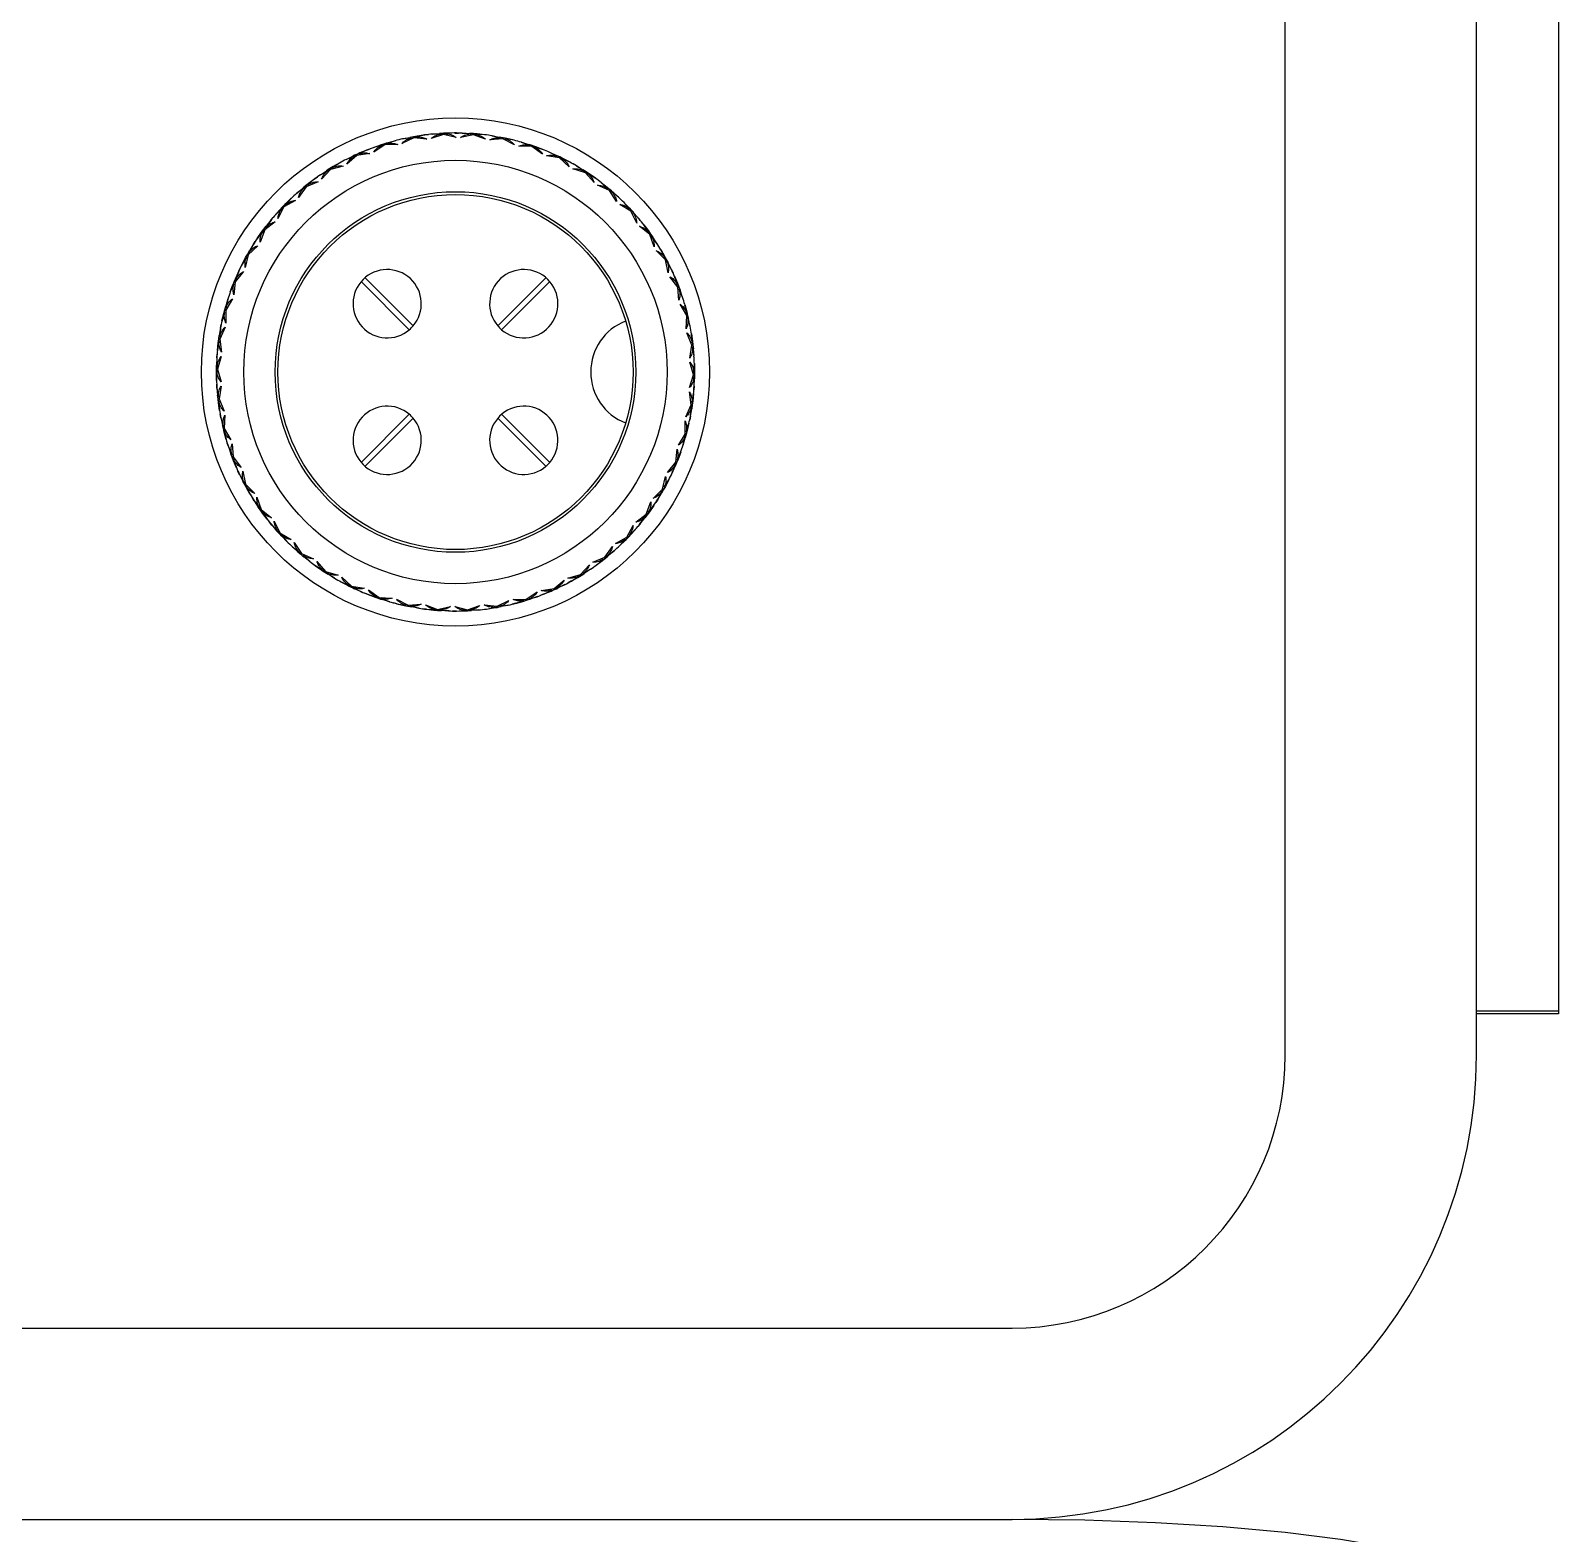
# Model space of a CAD drawing. Header units: millimetres. Extents: x -172 to 278, y -210 to 212.
# Drawn here: x 215.6 to 271.5, y -104.8 to -49.8 of the extents above; entities that cross this region are included whole.
import ezdxf

# ---------------------------------------------------------------- set-up
doc = ezdxf.new("R2010")
doc.units = ezdxf.units.MM

msp = doc.modelspace()

# ---------------------------------------------------------------- linework, layer by layer
at = {"color": 7, "linetype": 'Continuous', "lineweight": 25}
for p, q in [((261.54, -87.332), (261.54, 75.668)), ((268.54, -87.332), (268.54, 75.668)), ((271.54, 74.168), (271.54, -85.832)), ((230.037, -53.656), (229.753, -53.718)), ((230.046, -53.655), (229.772, -53.695)), ((230.046, -53.655), (230.178, -53.639)), ((230.728, -53.632), (230.274, -53.789)), ((230.311, -53.625), (230.586, -53.602)), ((230.61, -53.62), (230.32, -53.624)), ((230.586, -53.602), (230.726, -53.599)), ((230.647, -53.66), (230.61, -53.62)), ((230.726, -53.599), (230.866, -53.588)), ((230.726, -53.599), (230.728, -53.632)), ((231.196, -53.742), (230.728, -53.632)), ((230.811, -53.651), (230.844, -53.609)), ((231.134, -53.582), (230.844, -53.609)), ((231.142, -53.582), (230.866, -53.588)), ((231.142, -53.583), (231.275, -53.583)), ((231.822, -53.645), (231.352, -53.744)), ((231.409, -53.586), (231.685, -53.598)), ((231.707, -53.619), (231.418, -53.586)), ((231.685, -53.598), (231.824, -53.613)), ((231.738, -53.663), (231.707, -53.619)), ((231.824, -53.613), (231.822, -53.645)), ((232.272, -53.814), (231.822, -53.645)), ((231.824, -53.613), (231.964, -53.619)), ((231.902, -53.675), (231.94, -53.637)), ((232.231, -53.647), (231.94, -53.637)), ((232.239, -53.648), (231.964, -53.619)), ((232.503, -53.685), (232.776, -53.731)), ((232.795, -53.755), (232.512, -53.686)), ((227.915, -54.21), (227.655, -54.341)), ((227.923, -54.207), (227.668, -54.313)), ((227.923, -54.207), (228.047, -54.158)), ((228.172, -54.111), (228.433, -54.021)), ((228.578, -54.015), (228.177, -54.28)), ((228.461, -54.033), (228.181, -54.108)), ((228.433, -54.021), (228.568, -53.983)), ((228.507, -54.062), (228.461, -54.033)), ((228.568, -53.983), (228.701, -53.938)), ((228.568, -53.983), (228.578, -54.015)), ((229.059, -54.006), (228.578, -54.015)), ((228.663, -54.013), (228.684, -53.963)), ((228.959, -53.866), (228.684, -53.963)), ((228.967, -53.864), (228.701, -53.938)), ((229.641, -53.756), (229.21, -53.969)), ((229.226, -53.801), (229.497, -53.744)), ((229.523, -53.759), (229.235, -53.799)), ((229.497, -53.744), (229.635, -53.723)), ((229.564, -53.794), (229.523, -53.759)), ((229.635, -53.723), (229.772, -53.695)), ((229.635, -53.723), (229.641, -53.756)), ((230.119, -53.807), (229.641, -53.756)), ((229.726, -53.765), (229.753, -53.718)), ((232.905, -53.796), (232.426, -53.835)), ((232.776, -53.731), (232.912, -53.764)), ((232.82, -53.803), (232.795, -53.755)), ((232.912, -53.764), (232.905, -53.796)), ((233.331, -54.019), (232.905, -53.796)), ((232.912, -53.764), (233.05, -53.787)), ((232.981, -53.835), (233.023, -53.802)), ((233.311, -53.849), (233.023, -53.802)), ((233.319, -53.851), (233.05, -53.787)), ((233.962, -54.081), (233.482, -54.06)), ((233.577, -53.92), (233.841, -54.001)), ((233.857, -54.027), (233.585, -53.923)), ((233.841, -54.001), (233.972, -54.05)), ((233.876, -54.077), (233.857, -54.027)), ((233.972, -54.05), (233.962, -54.081)), ((234.356, -54.356), (233.962, -54.081)), ((233.972, -54.05), (234.106, -54.09)), ((234.032, -54.13), (234.078, -54.102)), ((234.357, -54.184), (234.078, -54.102)), ((234.365, -54.187), (234.106, -54.09)), ((227.054, -54.792), (226.591, -54.92)), ((226.923, -54.681), (226.681, -54.844)), ((226.93, -54.677), (226.69, -54.815)), ((227.165, -54.552), (227.413, -54.429)), ((227.443, -54.438), (227.173, -54.548)), ((227.556, -54.405), (227.192, -54.718)), ((227.413, -54.429), (227.542, -54.375)), ((227.491, -54.461), (227.443, -54.438)), ((227.542, -54.375), (227.668, -54.313)), ((227.542, -54.375), (227.556, -54.405)), ((228.032, -54.336), (227.556, -54.405)), ((227.641, -54.393), (227.655, -54.341)), ((234.974, -54.496), (234.5, -54.415)), ((234.612, -54.288), (234.864, -54.401)), ((234.877, -54.429), (234.62, -54.292)), ((234.864, -54.401), (234.988, -54.466)), ((234.89, -54.481), (234.877, -54.429)), ((234.988, -54.466), (234.974, -54.496)), ((235.33, -54.818), (234.974, -54.496)), ((234.988, -54.466), (235.116, -54.524)), ((235.037, -54.553), (235.086, -54.531)), ((235.353, -54.648), (235.086, -54.531)), ((235.361, -54.652), (235.116, -54.524)), ((235.361, -54.653), (235.477, -54.717)), ((235.593, -54.784), (235.829, -54.927)), ((235.838, -54.956), (235.601, -54.788)), ((225.997, -55.274), (225.778, -55.466)), ((226.004, -55.269), (225.784, -55.436)), ((225.993, -55.277), (226.112, -55.191)), ((226.222, -55.115), (226.452, -54.962)), ((226.482, -54.967), (226.229, -55.11)), ((226.591, -54.92), (226.269, -55.277)), ((226.452, -54.962), (226.574, -54.892)), ((226.534, -54.984), (226.482, -54.967)), ((226.574, -54.892), (226.69, -54.815)), ((226.574, -54.892), (226.591, -54.92)), ((226.673, -54.897), (226.681, -54.844)), ((235.926, -55.035), (235.466, -54.895)), ((235.829, -54.927), (235.944, -55.007)), ((235.838, -54.956), (235.844, -55.01)), ((235.926, -55.035), (235.944, -55.007)), ((236.239, -55.399), (235.926, -55.035)), ((235.944, -55.007), (236.064, -55.08)), ((236.033, -55.084), (235.982, -55.099)), ((236.283, -55.233), (236.033, -55.084)), ((236.29, -55.238), (236.064, -55.08)), ((225.356, -55.792), (225.566, -55.611)), ((225.596, -55.612), (225.363, -55.786)), ((225.698, -55.552), (225.423, -55.947)), ((225.566, -55.611), (225.677, -55.527)), ((225.649, -55.623), (225.596, -55.612)), ((225.677, -55.527), (225.784, -55.436)), ((225.677, -55.527), (225.698, -55.552)), ((226.141, -55.367), (225.698, -55.552)), ((225.777, -55.519), (225.778, -55.466)), ((236.803, -55.688), (236.364, -55.492)), ((236.504, -55.398), (236.721, -55.57)), ((236.725, -55.6), (236.511, -55.403)), ((236.721, -55.57), (236.824, -55.664)), ((236.725, -55.6), (236.725, -55.654)), ((236.803, -55.688), (236.824, -55.664)), ((237.068, -56.089), (236.803, -55.688)), ((236.824, -55.664), (236.934, -55.751)), ((236.903, -55.751), (236.85, -55.76)), ((237.133, -55.93), (236.903, -55.751)), ((237.139, -55.936), (236.934, -55.751)), ((224.582, -56.572), (224.767, -56.367)), ((224.798, -56.364), (224.588, -56.565)), ((224.891, -56.291), (224.668, -56.717)), ((224.767, -56.367), (224.868, -56.269)), ((224.852, -56.367), (224.798, -56.364)), ((224.868, -56.269), (224.962, -56.165)), ((224.868, -56.269), (224.891, -56.291)), ((225.308, -56.052), (224.891, -56.291)), ((225.153, -55.978), (224.96, -56.195)), ((224.965, -56.249), (224.96, -56.195)), ((225.159, -55.972), (224.962, -56.165)), ((237.139, -55.937), (237.236, -56.028)), ((237.592, -56.447), (237.181, -56.197)), ((237.331, -56.121), (237.524, -56.319)), ((237.525, -56.349), (237.338, -56.127)), ((237.525, -56.349), (237.518, -56.403)), ((237.524, -56.319), (237.616, -56.425)), ((237.592, -56.447), (237.616, -56.425)), ((237.804, -56.878), (237.592, -56.447)), ((237.616, -56.425), (237.713, -56.525)), ((224.157, -57.106), (224.238, -56.991)), ((224.567, -56.836), (224.184, -57.126)), ((224.41, -56.775), (224.238, -56.991)), ((224.404, -56.782), (224.239, -57.022)), ((224.252, -57.074), (224.239, -57.022)), ((224.41, -56.775), (224.495, -56.673)), ((237.683, -56.521), (237.629, -56.524)), ((237.888, -56.728), (237.683, -56.521)), ((237.894, -56.735), (237.713, -56.525)), ((237.885, -56.725), (237.978, -56.838)), ((238.278, -57.299), (237.902, -56.999)), ((238.061, -56.942), (238.228, -57.163)), ((238.225, -57.193), (238.067, -56.95)), ((223.76, -57.678), (223.838, -57.554)), ((223.912, -57.442), (224.07, -57.216)), ((224.1, -57.209), (223.917, -57.435)), ((224.184, -57.126), (224.015, -57.576)), ((224.07, -57.216), (224.157, -57.106)), ((224.154, -57.206), (224.1, -57.209)), ((224.157, -57.106), (224.184, -57.126)), ((238.225, -57.193), (238.212, -57.245)), ((238.228, -57.163), (238.305, -57.28)), ((238.278, -57.299), (238.305, -57.28)), ((238.436, -57.753), (238.278, -57.299)), ((238.305, -57.28), (238.39, -57.391)), ((238.36, -57.384), (238.306, -57.379)), ((238.538, -57.615), (238.36, -57.384)), ((238.542, -57.622), (238.39, -57.391)), ((223.357, -58.391), (223.485, -58.146)), ((223.514, -58.135), (223.361, -58.382)), ((223.586, -58.042), (223.476, -58.51)), ((223.485, -58.146), (223.558, -58.026)), ((223.567, -58.125), (223.514, -58.135)), ((223.558, -58.026), (223.623, -57.902)), ((223.558, -58.026), (223.586, -58.042)), ((223.93, -57.707), (223.586, -58.042)), ((223.766, -57.666), (223.623, -57.902)), ((223.762, -57.673), (223.629, -57.932)), ((223.647, -57.983), (223.629, -57.932)), ((238.853, -58.229), (238.518, -57.885)), ((238.682, -57.849), (238.82, -58.088)), ((238.814, -58.118), (238.687, -57.857)), ((238.814, -58.118), (238.794, -58.168)), ((238.82, -58.088), (238.882, -58.214)), ((223.408, -58.65), (223.108, -59.026)), ((223.24, -58.631), (223.127, -58.883)), ((223.236, -58.638), (223.136, -58.912)), ((223.24, -58.631), (223.297, -58.51)), ((238.853, -58.229), (238.882, -58.214)), ((238.952, -58.7), (238.853, -58.229)), ((238.924, -58.324), (238.871, -58.313)), ((238.882, -58.214), (238.952, -58.335)), ((239.071, -58.575), (238.924, -58.324)), ((239.074, -58.583), (238.952, -58.335)), ((239.068, -58.571), (239.131, -58.704)), ((222.924, -59.401), (223.021, -59.142)), ((223.048, -59.128), (222.927, -59.392)), ((223.021, -59.142), (223.078, -59.014)), ((223.048, -59.128), (223.099, -59.111)), ((223.108, -59.026), (223.057, -59.504)), ((223.078, -59.014), (223.127, -58.883)), ((223.108, -59.026), (223.078, -59.014)), ((223.136, -58.912), (223.162, -58.959)), ((227.717, -59.022), (229.479, -60.784)), ((229.62, -60.643), (227.858, -58.881)), ((234.479, -58.881), (232.717, -60.643)), ((232.858, -60.784), (234.62, -59.022)), ((239.307, -59.225), (239.017, -58.842)), ((239.185, -58.826), (239.292, -59.081)), ((239.282, -59.11), (239.189, -58.834)), ((239.282, -59.11), (239.255, -59.157)), ((239.292, -59.081), (239.338, -59.213)), ((239.307, -59.225), (239.338, -59.213)), ((239.346, -59.704), (239.307, -59.225)), ((239.338, -59.213), (239.392, -59.342)), ((223.007, -59.652), (222.757, -60.063)), ((222.839, -59.653), (222.758, -59.918)), ((222.836, -59.662), (222.771, -59.945)), ((239.365, -59.328), (239.314, -59.31)), ((239.479, -59.596), (239.365, -59.328)), ((239.482, -59.604), (239.392, -59.342)), ((222.622, -60.457), (222.685, -60.188)), ((222.71, -60.171), (222.624, -60.448)), ((222.685, -60.188), (222.726, -60.054)), ((222.71, -60.171), (222.759, -60.148)), ((222.726, -60.054), (222.758, -59.918)), ((222.757, -60.063), (222.726, -60.054)), ((222.757, -60.063), (222.767, -60.543)), ((222.771, -59.945), (222.802, -59.99)), ((239.632, -60.269), (239.393, -59.853)), ((239.561, -59.858), (239.635, -60.125)), ((239.622, -60.152), (239.564, -59.867)), ((239.622, -60.152), (239.59, -60.195)), ((239.611, -60.75), (239.632, -60.269)), ((239.677, -60.379), (239.629, -60.355)), ((239.632, -60.269), (239.664, -60.262)), ((239.635, -60.125), (239.664, -60.262)), ((239.664, -60.262), (239.702, -60.397)), ((239.757, -60.659), (239.677, -60.379)), ((239.758, -60.667), (239.702, -60.397)), ((222.568, -60.719), (222.522, -60.991)), ((222.567, -60.727), (222.538, -61.017)), ((222.736, -60.696), (222.539, -61.135)), ((222.566, -60.732), (222.594, -60.588)), ((239.824, -61.347), (239.639, -60.903)), ((239.805, -60.93), (239.845, -61.203)), ((239.828, -61.229), (239.807, -60.939)), ((222.454, -61.543), (222.483, -61.268)), ((222.506, -61.248), (222.455, -61.534)), ((222.483, -61.268), (222.507, -61.13)), ((222.506, -61.248), (222.552, -61.219)), ((222.507, -61.13), (222.522, -60.991)), ((222.539, -61.135), (222.507, -61.13)), ((222.538, -61.017), (222.574, -61.057)), ((222.539, -61.135), (222.609, -61.61)), ((239.743, -61.82), (239.824, -61.347)), ((239.828, -61.229), (239.791, -61.268)), ((239.855, -61.461), (239.81, -61.431)), ((239.824, -61.347), (239.857, -61.343)), ((239.845, -61.203), (239.857, -61.343)), ((239.899, -61.748), (239.855, -61.461)), ((239.857, -61.343), (239.877, -61.481)), ((239.899, -61.757), (239.877, -61.481)), ((222.434, -61.809), (222.422, -62.085)), ((222.433, -61.818), (222.441, -62.109)), ((222.434, -61.809), (222.443, -61.676)), ((222.597, -61.766), (222.457, -62.226)), ((239.879, -62.439), (239.751, -61.976)), ((239.898, -62.323), (239.913, -62.032)), ((239.913, -62.023), (239.918, -62.3)), ((222.418, -62.365), (222.425, -62.225)), ((222.424, -62.642), (222.418, -62.365)), ((222.425, -62.225), (222.422, -62.085)), ((222.438, -62.342), (222.423, -62.632)), ((222.457, -62.226), (222.425, -62.225)), ((222.438, -62.342), (222.48, -62.308)), ((222.441, -62.109), (222.482, -62.144)), ((222.457, -62.226), (222.586, -62.689)), ((239.74, -62.899), (239.879, -62.439)), ((239.895, -62.556), (239.855, -62.521)), ((239.898, -62.323), (239.857, -62.357)), ((239.879, -62.439), (239.912, -62.44)), ((239.903, -62.847), (239.895, -62.556)), ((239.903, -62.856), (239.915, -62.58)), ((239.918, -62.3), (239.912, -62.44)), ((239.912, -62.44), (239.915, -62.58)), ((222.438, -62.921), (222.43, -62.775)), ((222.437, -62.908), (222.46, -63.183)), ((222.438, -62.916), (222.482, -63.204)), ((222.48, -63.322), (222.46, -63.183)), ((222.594, -62.845), (222.513, -63.318)), ((239.797, -63.53), (239.728, -63.054)), ((239.831, -63.417), (239.882, -63.131)), ((239.883, -63.122), (239.853, -63.397)), ((239.902, -62.856), (239.894, -62.989)), ((222.513, -63.318), (222.48, -63.322)), ((222.492, -63.462), (222.48, -63.322)), ((222.482, -63.204), (222.527, -63.234)), ((222.531, -63.735), (222.492, -63.462)), ((222.509, -63.436), (222.546, -63.397)), ((222.509, -63.436), (222.53, -63.726)), ((222.513, -63.318), (222.698, -63.762)), ((239.601, -63.969), (239.797, -63.53)), ((239.799, -63.648), (239.762, -63.608)), ((239.768, -63.946), (239.815, -63.674)), ((239.77, -63.938), (239.799, -63.648)), ((239.831, -63.417), (239.785, -63.445)), ((239.797, -63.53), (239.83, -63.535)), ((239.83, -63.535), (239.815, -63.674)), ((239.853, -63.397), (239.83, -63.535)), ((222.581, -64.011), (222.554, -63.867)), ((222.578, -63.998), (222.635, -64.268)), ((222.58, -64.006), (222.66, -64.286)), ((222.673, -64.403), (222.635, -64.268)), ((222.66, -64.286), (222.708, -64.31)), ((222.725, -63.915), (222.704, -64.395)), ((229.479, -63.881), (227.717, -65.643)), ((227.858, -65.784), (229.62, -64.022)), ((232.717, -64.022), (234.479, -65.784)), ((234.62, -65.643), (232.858, -63.881)), ((239.579, -64.602), (239.57, -64.122)), ((239.626, -64.494), (239.713, -64.217)), ((239.715, -64.208), (239.652, -64.477)), ((239.768, -63.946), (239.743, -64.077)), ((222.704, -64.395), (222.673, -64.403)), ((222.701, -64.54), (222.673, -64.403)), ((222.775, -64.806), (222.701, -64.54)), ((222.704, -64.395), (222.944, -64.812)), ((222.715, -64.513), (222.747, -64.47)), ((222.715, -64.513), (222.773, -64.798)), ((239.329, -65.013), (239.579, -64.602)), ((239.498, -65.011), (239.579, -64.747)), ((239.501, -65.003), (239.566, -64.719)), ((239.566, -64.719), (239.535, -64.675)), ((239.626, -64.494), (239.578, -64.517)), ((239.579, -64.602), (239.611, -64.611)), ((239.611, -64.611), (239.579, -64.747)), ((239.652, -64.477), (239.611, -64.611)), ((222.855, -65.061), (222.814, -64.934)), ((222.855, -65.061), (222.945, -65.322)), ((222.857, -65.069), (222.972, -65.337)), ((222.999, -65.452), (222.945, -65.322)), ((222.972, -65.337), (223.023, -65.355)), ((222.99, -64.961), (223.03, -65.44)), ((239.228, -65.638), (239.279, -65.16)), ((239.289, -65.537), (239.41, -65.273)), ((239.413, -65.264), (239.316, -65.523)), ((223.03, -65.44), (222.999, -65.452)), ((223.045, -65.584), (222.999, -65.452)), ((223.03, -65.44), (223.32, -65.823)), ((223.152, -65.839), (223.045, -65.584)), ((223.055, -65.555), (223.081, -65.508)), ((223.055, -65.555), (223.148, -65.831)), ((223.268, -66.094), (223.206, -65.961)), ((223.384, -65.965), (223.483, -66.435)), ((238.929, -66.015), (239.228, -65.638)), ((239.097, -66.034), (239.21, -65.782)), ((239.1, -66.027), (239.2, -65.753)), ((239.2, -65.753), (239.175, -65.705)), ((239.259, -65.651), (239.21, -65.782)), ((239.228, -65.638), (239.259, -65.651)), ((239.289, -65.537), (239.237, -65.553)), ((239.316, -65.523), (239.259, -65.651)), ((223.262, -66.082), (223.385, -66.329)), ((223.266, -66.089), (223.413, -66.341)), ((223.455, -66.451), (223.385, -66.329)), ((223.413, -66.341), (223.466, -66.352)), ((223.483, -66.435), (223.455, -66.451)), ((223.516, -66.576), (223.455, -66.451)), ((223.483, -66.435), (223.819, -66.779)), ((223.523, -66.547), (223.543, -66.497)), ((223.523, -66.547), (223.65, -66.808)), ((238.75, -66.623), (238.861, -66.155)), ((238.823, -66.529), (238.77, -66.539)), ((238.852, -66.519), (238.779, -66.639)), ((238.823, -66.529), (238.976, -66.282)), ((238.98, -66.274), (238.852, -66.519)), ((223.654, -66.816), (223.516, -66.576)), ((223.802, -67.054), (223.724, -66.93)), ((223.795, -67.043), (223.947, -67.274)), ((223.799, -67.05), (223.977, -67.281)), ((223.901, -66.912), (224.058, -67.366)), ((238.153, -67.539), (238.321, -67.089)), ((238.406, -66.958), (238.75, -66.623)), ((238.57, -66.999), (238.498, -67.111)), ((238.57, -66.999), (238.714, -66.763)), ((238.575, -66.992), (238.708, -66.733)), ((238.708, -66.733), (238.689, -66.682)), ((238.779, -66.639), (238.714, -66.763)), ((238.75, -66.623), (238.779, -66.639)), ((224.032, -67.385), (223.947, -67.274)), ((223.977, -67.281), (224.03, -67.285)), ((224.058, -67.366), (224.032, -67.385)), ((224.109, -67.502), (224.032, -67.385)), ((224.058, -67.366), (224.434, -67.665)), ((224.276, -67.722), (224.109, -67.502)), ((224.111, -67.472), (224.125, -67.42)), ((224.111, -67.472), (224.27, -67.715)), ((237.77, -67.829), (238.153, -67.539)), ((237.932, -67.883), (238.097, -67.643)), ((238.097, -67.643), (238.085, -67.591)), ((238.179, -67.559), (238.099, -67.673)), ((238.153, -67.539), (238.179, -67.559)), ((238.266, -67.449), (238.179, -67.559)), ((238.237, -67.456), (238.183, -67.459)), ((238.237, -67.456), (238.419, -67.23)), ((238.425, -67.222), (238.266, -67.449)), ((224.452, -67.94), (224.359, -67.827)), ((224.443, -67.93), (224.623, -68.14)), ((224.449, -67.937), (224.654, -68.143)), ((224.532, -67.787), (224.745, -68.218)), ((224.721, -68.24), (224.623, -68.14)), ((224.654, -68.143), (224.707, -68.141)), ((224.745, -68.218), (224.721, -68.24)), ((224.745, -68.218), (225.156, -68.467)), ((237.445, -68.373), (237.669, -67.948)), ((237.539, -68.301), (237.748, -68.1)), ((237.754, -68.093), (237.569, -68.298)), ((237.927, -67.89), (237.842, -67.992)), ((237.927, -67.89), (238.099, -67.673)), ((224.812, -68.346), (224.721, -68.24)), ((224.811, -68.316), (224.818, -68.262)), ((224.811, -68.316), (224.999, -68.537)), ((225.005, -68.544), (224.812, -68.346)), ((225.198, -68.728), (225.101, -68.637)), ((225.198, -68.729), (225.403, -68.914)), ((225.204, -68.735), (225.433, -68.914)), ((225.268, -68.576), (225.533, -68.976)), ((236.639, -69.112), (236.914, -68.718)), ((237.029, -68.613), (237.445, -68.373)), ((237.177, -68.693), (237.375, -68.5)), ((237.183, -68.687), (237.377, -68.469)), ((237.377, -68.469), (237.371, -68.416)), ((237.469, -68.396), (237.375, -68.5)), ((237.445, -68.373), (237.469, -68.396)), ((237.569, -68.298), (237.469, -68.396)), ((237.539, -68.301), (237.485, -68.298)), ((225.512, -69.001), (225.403, -68.914)), ((225.433, -68.914), (225.486, -68.905)), ((225.533, -68.976), (225.512, -69.001)), ((225.616, -69.095), (225.512, -69.001)), ((225.533, -68.976), (225.972, -69.173)), ((225.611, -69.065), (225.612, -69.011)), ((225.611, -69.065), (225.825, -69.262)), ((225.833, -69.267), (225.616, -69.095)), ((226.097, -69.266), (226.411, -69.63)), ((236.195, -69.298), (236.639, -69.112)), ((236.333, -69.396), (236.553, -69.229)), ((236.339, -69.391), (236.559, -69.199)), ((236.659, -69.138), (236.553, -69.229)), ((236.559, -69.199), (236.56, -69.145)), ((236.639, -69.112), (236.659, -69.138)), ((236.771, -69.053), (236.659, -69.138)), ((236.74, -69.053), (236.688, -69.042)), ((236.74, -69.053), (236.974, -68.879)), ((236.98, -68.873), (236.771, -69.053)), ((226.058, -69.434), (225.939, -69.348)), ((226.046, -69.427), (226.273, -69.585)), ((226.053, -69.432), (226.303, -69.581)), ((226.393, -69.658), (226.273, -69.585)), ((226.303, -69.581), (226.355, -69.565)), ((226.411, -69.63), (226.393, -69.658)), ((226.508, -69.738), (226.393, -69.658)), ((226.411, -69.63), (226.87, -69.77)), ((226.499, -69.709), (226.492, -69.655)), ((226.499, -69.709), (226.736, -69.877)), ((226.744, -69.881), (226.508, -69.738)), ((227.006, -69.847), (227.363, -70.169)), ((235.283, -69.873), (235.746, -69.745)), ((235.407, -69.987), (235.646, -69.85)), ((235.414, -69.983), (235.656, -69.821)), ((235.763, -69.772), (235.646, -69.85)), ((235.656, -69.821), (235.663, -69.767)), ((235.746, -69.745), (236.068, -69.388)), ((235.746, -69.745), (235.763, -69.772)), ((235.884, -69.703), (235.763, -69.772)), ((235.854, -69.698), (235.803, -69.681)), ((235.854, -69.698), (236.107, -69.555)), ((236.115, -69.55), (235.884, -69.703)), ((226.976, -70.013), (227.221, -70.141)), ((226.983, -70.017), (227.25, -70.134)), ((227.348, -70.198), (227.221, -70.141)), ((227.25, -70.134), (227.299, -70.112)), ((227.363, -70.169), (227.348, -70.198)), ((227.472, -70.264), (227.348, -70.198)), ((227.363, -70.169), (227.837, -70.25)), ((227.46, -70.236), (227.447, -70.183)), ((227.46, -70.236), (227.716, -70.373)), ((227.725, -70.376), (227.472, -70.264)), ((227.972, -70.477), (227.848, -70.428)), ((227.981, -70.309), (228.375, -70.584)), ((233.759, -70.65), (234.159, -70.385)), ((234.413, -70.458), (234.29, -70.507)), ((234.305, -70.329), (234.781, -70.26)), ((234.414, -70.458), (234.669, -70.352)), ((234.422, -70.455), (234.682, -70.324)), ((234.794, -70.29), (234.669, -70.352)), ((234.682, -70.324), (234.696, -70.272)), ((234.781, -70.26), (235.145, -69.946)), ((234.781, -70.26), (234.794, -70.29)), ((234.924, -70.236), (234.794, -70.29)), ((234.894, -70.227), (234.846, -70.204)), ((234.894, -70.227), (235.163, -70.117)), ((235.171, -70.113), (234.924, -70.236)), ((235.418, -69.981), (235.29, -70.051)), ((227.972, -70.478), (228.23, -70.574)), ((227.98, -70.481), (228.259, -70.563)), ((228.364, -70.615), (228.23, -70.574)), ((228.259, -70.563), (228.305, -70.535)), ((228.375, -70.584), (228.364, -70.615)), ((228.496, -70.664), (228.364, -70.615)), ((228.375, -70.584), (228.855, -70.605)), ((228.48, -70.638), (228.46, -70.588)), ((228.48, -70.638), (228.751, -70.742)), ((228.76, -70.744), (228.496, -70.664)), ((229.031, -70.817), (228.889, -70.78)), ((229.006, -70.646), (229.431, -70.869)), ((229.018, -70.814), (229.287, -70.878)), ((229.026, -70.816), (229.313, -70.863)), ((229.425, -70.901), (229.287, -70.878)), ((229.313, -70.863), (229.355, -70.829)), ((229.431, -70.869), (229.425, -70.901)), ((229.561, -70.933), (229.425, -70.901)), ((229.431, -70.869), (229.91, -70.83)), ((229.542, -70.909), (229.516, -70.862)), ((229.542, -70.909), (229.824, -70.979)), ((229.833, -70.98), (229.561, -70.933)), ((230.111, -71.018), (229.965, -70.999)), ((230.065, -70.851), (230.515, -71.02)), ((230.098, -71.017), (230.372, -71.046)), ((230.106, -71.018), (230.397, -71.028)), ((230.397, -71.028), (230.435, -70.99)), ((230.515, -71.02), (230.512, -71.052)), ((230.515, -71.02), (230.985, -70.92)), ((230.63, -71.046), (230.599, -71.002)), ((231.141, -70.922), (231.609, -71.033)), ((231.493, -71.056), (231.526, -71.013)), ((231.609, -71.033), (232.063, -70.876)), ((231.726, -71.044), (231.69, -71.005)), ((232.218, -70.858), (232.696, -70.909)), ((232.291, -71.01), (232.565, -70.97)), ((232.299, -71.009), (232.584, -70.947)), ((232.702, -70.941), (232.565, -70.97)), ((232.584, -70.947), (232.611, -70.9)), ((232.696, -70.909), (233.127, -70.696)), ((232.696, -70.909), (232.702, -70.941)), ((232.84, -70.921), (232.702, -70.941)), ((232.814, -70.906), (232.772, -70.871)), ((232.814, -70.906), (233.102, -70.866)), ((233.111, -70.864), (232.84, -70.921)), ((233.383, -70.797), (233.24, -70.834)), ((233.278, -70.659), (233.759, -70.65)), ((233.37, -70.801), (233.636, -70.727)), ((233.378, -70.799), (233.652, -70.701)), ((233.768, -70.681), (233.636, -70.727)), ((233.652, -70.701), (233.673, -70.652)), ((233.759, -70.65), (233.768, -70.681)), ((233.903, -70.644), (233.768, -70.681)), ((233.875, -70.632), (233.83, -70.603)), ((233.875, -70.632), (234.156, -70.557)), ((234.165, -70.553), (233.903, -70.644)), ((230.512, -71.052), (230.372, -71.046)), ((230.652, -71.067), (230.512, -71.052)), ((230.63, -71.046), (230.919, -71.079)), ((230.928, -71.079), (230.652, -71.067)), ((231.208, -71.082), (231.061, -71.082)), ((231.195, -71.082), (231.471, -71.077)), ((231.203, -71.082), (231.493, -71.056)), ((231.61, -71.066), (231.471, -71.077)), ((231.609, -71.033), (231.61, -71.066)), ((231.75, -71.063), (231.61, -71.066)), ((231.726, -71.044), (232.017, -71.041)), ((232.026, -71.04), (231.75, -71.063)), ((271.54, -85.732), (268.54, -85.732)), ((271.54, -85.832), (268.54, -85.832)), ((-155.46, -97.332), (251.54, -97.332)), ((-155.46, -104.332), (251.54, -104.332))]:
    msp.add_line(p, q, dxfattribs=at)
at = {"color": 7, "linetype": 'Continuous', "lineweight": 25, "flags": 128}
msp.add_lwpolyline([(268.54, -106.839), (268.33, -106.447), (267.708, -106.064), (266.687, -105.701), (265.293, -105.366), (263.56, -105.067), (261.532, -104.811), (259.257, -104.606), (256.793, -104.455), (254.199, -104.363), (251.54, -104.332)], dxfattribs=at)
at = {"color": 7, "linetype": 'Continuous', "lineweight": 25}
for radius in [9.3, 7.75, 6.6, 6.5]:
    msp.add_circle((231.168, -62.332), radius, dxfattribs=at)
for centre, radius, start, end in [((231.168, -62.332), 8.75, 95.5653, 97.4272), ((231.168, -62.332), 8.75, 91.9815, 93.8146), ((231.168, -62.332), 8.75, 88.3653, 90.2272), ((231.168, -62.332), 8.75, 84.7815, 86.6146), ((231.168, -62.332), 8.75, 81.1653, 83.0272), ((231.168, -62.332), 8.75, 109.9653, 111.8272), ((231.168, -62.332), 8.75, 106.3815, 108.2146), ((231.168, -62.332), 8.75, 102.7653, 104.6272), ((231.168, -62.332), 8.75, 99.1815, 101.0146), ((231.168, -62.332), 8.75, 77.5815, 79.4146), ((231.168, -62.332), 8.75, 73.9653, 75.8272), ((231.168, -62.332), 8.75, 70.3815, 72.2146), ((231.168, -62.332), 8.75, 66.7653, 68.6272), ((231.168, -62.332), 8.75, 117.1653, 119.0272), ((231.168, -62.332), 8.75, 113.5815, 115.4146), ((231.168, -62.332), 8.75, 63.1815, 65.0146), ((231.168, -62.332), 8.75, 59.5653, 61.4272), ((231.168, -62.332), 8.75, 124.3653, 126.2272), ((231.168, -62.332), 8.75, 120.7815, 122.6146), ((231.168, -62.332), 8.75, 55.9815, 57.8125), ((231.168, -62.332), 8.75, 52.3653, 54.2272), ((231.168, -62.332), 8.75, 131.5653, 133.4272), ((231.168, -62.332), 8.75, 127.9815, 129.8146), ((231.168, -62.332), 8.75, 48.7806, 50.6146), ((231.168, -62.332), 8.75, 135.1815, 137.0146), ((231.168, -62.332), 8.75, 45.1653, 47.0272), ((231.168, -62.332), 8.75, 41.5815, 43.4146), ((231.168, -62.332), 8.75, 142.3815, 144.2146), ((231.168, -62.332), 8.75, 138.7653, 140.6272), ((231.168, -62.332), 8.75, 37.9653, 39.8272), ((231.168, -62.332), 8.75, 145.9653, 147.8253), ((231.168, -62.332), 8.75, 34.3815, 36.2146), ((231.168, -62.332), 8.75, 149.5834, 151.4146), ((231.168, -62.332), 8.75, 30.7653, 32.6272), ((231.168, -62.332), 8.75, 27.1815, 29.0146), ((231.168, -62.332), 8.75, 153.1653, 155.0272), ((228.668, -59.832), 1.25, 319.5886, 310.4114), ((233.668, -59.832), 1.25, 229.5886, 220.4114), ((231.168, -62.332), 8.75, 23.5653, 25.4272), ((231.168, -62.332), 8.75, 156.7815, 158.6146), ((231.168, -62.332), 8.75, 19.9815, 21.8146), ((231.168, -62.332), 8.75, 160.3653, 162.2272), ((231.168, -62.332), 8.75, 16.3653, 18.2272), ((231.168, -62.332), 8.75, 163.9815, 165.8146), ((231.168, -62.332), 8.75, 12.7815, 14.6146), ((231.168, -62.332), 8.75, 167.5653, 169.4272), ((228.668, -59.832), 1.25, 310.4114, 319.5886), ((233.668, -59.832), 1.25, 220.4114, 229.5886), ((238.118, -62.332), 2, 111.1985, 248.8015), ((231.168, -62.332), 8.75, 9.1653, 11.0272), ((231.168, -62.332), 8.75, 171.1815, 173.0146), ((231.168, -62.332), 8.75, 5.5815, 7.4146), ((231.168, -62.332), 8.75, 174.7653, 176.6272), ((231.168, -62.332), 8.75, 1.9653, 3.8272), ((231.168, -62.332), 8.75, 178.3815, 180.2146), ((231.168, -62.332), 8.75, 181.9653, 183.8272), ((231.168, -62.332), 8.75, 358.3815, 0.2146), ((231.168, -62.332), 8.75, 185.5815, 187.4146), ((231.168, -62.332), 8.75, 354.7653, 356.6272), ((231.168, -62.332), 8.75, 189.1653, 191.0272), ((228.668, -64.832), 1.25, 49.5886, 40.4114), ((233.668, -64.832), 1.25, 319.5886, 310.4114), ((231.168, -62.332), 8.75, 351.1815, 353.0146), ((231.168, -62.332), 8.75, 192.7815, 194.6146), ((228.668, -64.832), 1.25, 40.4114, 49.5886), ((231.168, -62.332), 8.75, 347.5653, 349.4272), ((231.168, -62.332), 8.75, 196.3653, 198.2272), ((231.168, -62.332), 8.75, 343.9815, 345.8146), ((231.168, -62.332), 8.75, 199.9815, 201.8146), ((231.168, -62.332), 8.75, 340.3653, 342.2272), ((231.168, -62.332), 8.75, 203.5653, 205.4272), ((233.668, -64.832), 1.25, 310.4114, 319.5886), ((231.168, -62.332), 8.75, 336.7815, 338.6146), ((231.168, -62.332), 8.75, 207.1815, 209.0146), ((231.168, -62.332), 8.75, 329.5815, 331.4146), ((231.168, -62.332), 8.75, 333.1653, 335.0272), ((231.168, -62.332), 8.75, 210.7653, 212.6272), ((231.168, -62.332), 8.75, 325.9653, 327.8272), ((231.168, -62.332), 8.75, 214.3815, 216.2146), ((231.168, -62.332), 8.75, 322.3815, 324.2146), ((231.168, -62.332), 8.75, 217.9653, 219.8272), ((231.168, -62.332), 8.75, 221.5815, 223.4146), ((231.168, -62.332), 8.75, 318.7653, 320.6272), ((231.168, -62.332), 8.75, 225.1653, 227.0272), ((231.168, -62.332), 8.75, 311.5653, 313.4272), ((231.168, -62.332), 8.75, 315.1815, 317.0146), ((231.168, -62.332), 8.75, 228.7815, 230.6146), ((231.168, -62.332), 8.75, 232.3653, 234.2272), ((231.168, -62.332), 8.75, 307.9815, 309.8146), ((231.168, -62.332), 8.75, 235.9815, 237.8146), ((231.168, -62.332), 8.75, 239.5653, 241.4272), ((231.168, -62.332), 8.75, 300.7815, 302.6146), ((231.168, -62.332), 8.75, 304.3653, 306.2272), ((231.168, -62.332), 8.75, 243.1806, 245.0146), ((231.168, -62.332), 8.75, 246.7653, 248.6272), ((231.168, -62.332), 8.75, 289.9653, 291.8272), ((231.168, -62.332), 8.75, 293.5815, 295.4146), ((231.168, -62.332), 8.75, 297.1653, 299.0272), ((231.168, -62.332), 8.75, 250.3815, 252.2146), ((231.168, -62.332), 8.75, 253.9653, 255.8272), ((231.168, -62.332), 8.75, 257.5815, 259.4146), ((231.168, -62.332), 8.75, 261.1653, 263.0272), ((231.168, -62.332), 8.75, 275.5653, 277.4272), ((231.168, -62.332), 8.75, 279.1815, 281.0146), ((231.168, -62.332), 8.75, 282.7653, 284.6272), ((231.168, -62.332), 8.75, 286.3815, 288.2146), ((231.168, -62.332), 8.75, 264.7815, 266.6146), ((231.168, -62.332), 8.75, 268.3653, 270.2272), ((231.168, -62.332), 8.75, 271.9815, 273.8146), ((251.54, -87.332), 10, 270, 0), ((251.54, -87.332), 17, 270, 0)]:
    msp.add_arc(centre, radius, start, end, dxfattribs=at)
for points, knots in [([(230.274, -53.789), (230.318, -53.754), (230.414, -53.676), (230.541, -53.64), (230.61, -53.62)], [0, 0, 0, 0, 0.454807, 1, 1, 1, 1]), ([(230.844, -53.609), (230.914, -53.621), (231.044, -53.644), (231.148, -53.712), (231.196, -53.742)], [0, 0, 0, 0, 0.545193, 1, 1, 1, 1]), ([(231.352, -53.744), (231.4, -53.715), (231.505, -53.649), (231.636, -53.63), (231.707, -53.619)], [0, 0, 0, 0, 0.454807, 1, 1, 1, 1]), ([(231.94, -53.637), (232.008, -53.658), (232.134, -53.697), (232.229, -53.777), (232.272, -53.814)], [0, 0, 0, 0, 0.545193, 1, 1, 1, 1]), ([(228.177, -54.28), (228.211, -54.235), (228.285, -54.135), (228.399, -54.069), (228.461, -54.033)], [0, 0, 0, 0, 0.454807, 1, 1, 1, 1]), ([(228.684, -53.963), (228.756, -53.958), (228.887, -53.948), (229.005, -53.987), (229.059, -54.006)], [0, 0, 0, 0, 0.545193, 1, 1, 1, 1]), ([(229.21, -53.969), (229.249, -53.928), (229.335, -53.838), (229.457, -53.787), (229.523, -53.759)], [0, 0, 0, 0, 0.454807, 1, 1, 1, 1]), ([(229.753, -53.718), (229.825, -53.722), (229.956, -53.728), (230.068, -53.782), (230.119, -53.807)], [0, 0, 0, 0, 0.545193, 1, 1, 1, 1]), ([(232.426, -53.835), (232.478, -53.812), (232.591, -53.76), (232.723, -53.757), (232.795, -53.755)], [0, 0, 0, 0, 0.454807, 1, 1, 1, 1]), ([(233.023, -53.802), (233.089, -53.832), (233.209, -53.886), (233.293, -53.977), (233.331, -54.019)], [0, 0, 0, 0, 0.545193, 1, 1, 1, 1]), ([(233.482, -54.06), (233.535, -54.043), (233.654, -54.006), (233.785, -54.019), (233.857, -54.027)], [0, 0, 0, 0, 0.4548074, 1, 1, 1, 1]), ([(234.078, -54.102), (234.139, -54.139), (234.251, -54.208), (234.323, -54.31), (234.356, -54.356)], [0, 0, 0, 0, 0.545193, 1, 1, 1, 1]), ([(226.681, -54.844), (226.749, -54.821), (226.874, -54.778), (226.998, -54.788), (227.054, -54.792)], [0, 0, 0, 0, 0.545193, 1, 1, 1, 1]), ([(227.192, -54.718), (227.219, -54.669), (227.281, -54.561), (227.385, -54.481), (227.443, -54.438)], [0, 0, 0, 0, 0.454807, 1, 1, 1, 1]), ([(227.655, -54.341), (227.725, -54.326), (227.855, -54.3), (227.976, -54.324), (228.032, -54.336)], [0, 0, 0, 0, 0.545193, 1, 1, 1, 1]), ([(234.5, -54.415), (234.556, -54.405), (234.678, -54.383), (234.806, -54.413), (234.877, -54.429)], [0, 0, 0, 0, 0.454807, 1, 1, 1, 1]), ([(235.086, -54.531), (235.143, -54.576), (235.245, -54.659), (235.304, -54.768), (235.33, -54.818)], [0, 0, 0, 0, 0.5451928, 1, 1, 1, 1]), ([(226.269, -55.277), (226.29, -55.225), (226.337, -55.11), (226.431, -55.017), (226.482, -54.967)], [0, 0, 0, 0, 0.454807, 1, 1, 1, 1]), ([(235.466, -54.895), (235.523, -54.892), (235.647, -54.886), (235.77, -54.931), (235.838, -54.956)], [0, 0, 0, 0, 0.454807, 1, 1, 1, 1]), ([(236.033, -55.084), (236.083, -55.135), (236.175, -55.23), (236.219, -55.346), (236.239, -55.399)], [0, 0, 0, 0, 0.545193, 1, 1, 1, 1]), ([(225.423, -55.947), (225.438, -55.892), (225.47, -55.772), (225.552, -55.669), (225.596, -55.612)], [0, 0, 0, 0, 0.454807, 1, 1, 1, 1]), ([(225.778, -55.466), (225.842, -55.434), (225.961, -55.376), (226.085, -55.37), (226.141, -55.367)], [0, 0, 0, 0, 0.545193, 1, 1, 1, 1]), ([(236.364, -55.492), (236.421, -55.496), (236.545, -55.506), (236.662, -55.567), (236.725, -55.6)], [0, 0, 0, 0, 0.454807, 1, 1, 1, 1]), ([(236.903, -55.751), (236.947, -55.808), (237.026, -55.914), (237.055, -56.034), (237.068, -56.089)], [0, 0, 0, 0, 0.545193, 1, 1, 1, 1]), ([(224.668, -56.717), (224.676, -56.661), (224.693, -56.538), (224.761, -56.425), (224.798, -56.364)], [0, 0, 0, 0, 0.454807, 1, 1, 1, 1]), ([(224.96, -56.195), (225.02, -56.156), (225.13, -56.084), (225.252, -56.062), (225.308, -56.052)], [0, 0, 0, 0, 0.545193, 1, 1, 1, 1]), ([(237.181, -56.197), (237.236, -56.209), (237.358, -56.233), (237.466, -56.308), (237.525, -56.349)], [0, 0, 0, 0, 0.454807, 1, 1, 1, 1]), ([(224.239, -57.022), (224.294, -56.975), (224.395, -56.89), (224.513, -56.853), (224.567, -56.836)], [0, 0, 0, 0, 0.545193, 1, 1, 1, 1]), ([(237.683, -56.521), (237.719, -56.584), (237.784, -56.699), (237.798, -56.822), (237.804, -56.878)], [0, 0, 0, 0, 0.545193, 1, 1, 1, 1]), ([(237.902, -56.999), (237.956, -57.017), (238.073, -57.057), (238.172, -57.145), (238.225, -57.193)], [0, 0, 0, 0, 0.454807, 1, 1, 1, 1]), ([(224.015, -57.576), (224.016, -57.52), (224.018, -57.395), (224.071, -57.275), (224.1, -57.209)], [0, 0, 0, 0, 0.454807, 1, 1, 1, 1]), ([(238.36, -57.384), (238.388, -57.45), (238.438, -57.572), (238.436, -57.696), (238.436, -57.753)], [0, 0, 0, 0, 0.545193, 1, 1, 1, 1]), ([(223.476, -58.51), (223.469, -58.454), (223.455, -58.331), (223.493, -58.204), (223.514, -58.135)], [0, 0, 0, 0, 0.454807, 1, 1, 1, 1]), ([(223.629, -57.932), (223.677, -57.879), (223.766, -57.782), (223.879, -57.73), (223.93, -57.707)], [0, 0, 0, 0, 0.545193, 1, 1, 1, 1]), ([(238.518, -57.885), (238.568, -57.91), (238.68, -57.964), (238.767, -58.064), (238.814, -58.118)], [0, 0, 0, 0, 0.454807, 1, 1, 1, 1]), ([(223.136, -58.912), (223.178, -58.853), (223.254, -58.745), (223.359, -58.68), (223.408, -58.65)], [0, 0, 0, 0, 0.545193, 1, 1, 1, 1]), ([(238.924, -58.324), (238.943, -58.393), (238.977, -58.521), (238.96, -58.644), (238.952, -58.7)], [0, 0, 0, 0, 0.545193, 1, 1, 1, 1]), ([(223.057, -59.504), (223.044, -59.449), (223.015, -59.329), (223.036, -59.199), (223.048, -59.128)], [0, 0, 0, 0, 0.454807, 1, 1, 1, 1]), ([(239.017, -58.842), (239.064, -58.872), (239.168, -58.94), (239.242, -59.05), (239.282, -59.11)], [0, 0, 0, 0, 0.454807, 1, 1, 1, 1]), ([(222.771, -59.945), (222.805, -59.882), (222.867, -59.765), (222.963, -59.687), (223.007, -59.652)], [0, 0, 0, 0, 0.5451928, 1, 1, 1, 1]), ([(239.365, -59.328), (239.375, -59.399), (239.393, -59.53), (239.361, -59.649), (239.346, -59.704)], [0, 0, 0, 0, 0.545193, 1, 1, 1, 1]), ([(222.767, -60.543), (222.747, -60.49), (222.702, -60.374), (222.707, -60.243), (222.71, -60.171)], [0, 0, 0, 0, 0.454807, 1, 1, 1, 1]), ([(239.393, -59.853), (239.436, -59.889), (239.53, -59.97), (239.589, -60.088), (239.622, -60.152)], [0, 0, 0, 0, 0.454807, 1, 1, 1, 1]), ([(239.677, -60.379), (239.678, -60.451), (239.68, -60.582), (239.633, -60.697), (239.611, -60.75)], [0, 0, 0, 0, 0.545193, 1, 1, 1, 1]), ([(222.538, -61.017), (222.564, -60.949), (222.61, -60.826), (222.697, -60.737), (222.736, -60.696)], [0, 0, 0, 0, 0.545193, 1, 1, 1, 1]), ([(239.639, -60.903), (239.677, -60.945), (239.761, -61.036), (239.804, -61.161), (239.828, -61.229)], [0, 0, 0, 0, 0.4548074, 1, 1, 1, 1]), ([(222.609, -61.61), (222.582, -61.561), (222.524, -61.451), (222.512, -61.32), (222.506, -61.248)], [0, 0, 0, 0, 0.454807, 1, 1, 1, 1]), ([(239.855, -61.461), (239.847, -61.532), (239.832, -61.663), (239.771, -61.771), (239.743, -61.82)], [0, 0, 0, 0, 0.545193, 1, 1, 1, 1]), ([(222.441, -62.109), (222.458, -62.039), (222.489, -61.911), (222.563, -61.811), (222.597, -61.766)], [0, 0, 0, 0, 0.545193, 1, 1, 1, 1]), ([(239.751, -61.976), (239.784, -62.022), (239.855, -62.123), (239.883, -62.252), (239.898, -62.323)], [0, 0, 0, 0, 0.4548074, 1, 1, 1, 1]), ([(222.586, -62.689), (222.553, -62.643), (222.481, -62.541), (222.454, -62.412), (222.438, -62.342)], [0, 0, 0, 0, 0.454807, 1, 1, 1, 1]), ([(239.895, -62.556), (239.878, -62.626), (239.848, -62.754), (239.773, -62.854), (239.74, -62.899)], [0, 0, 0, 0, 0.545193, 1, 1, 1, 1]), ([(222.482, -63.204), (222.49, -63.133), (222.505, -63.002), (222.566, -62.894), (222.594, -62.845)], [0, 0, 0, 0, 0.545193, 1, 1, 1, 1]), ([(239.728, -63.054), (239.755, -63.104), (239.813, -63.214), (239.824, -63.345), (239.831, -63.417)], [0, 0, 0, 0, 0.454807, 1, 1, 1, 1]), ([(222.698, -63.762), (222.66, -63.72), (222.576, -63.628), (222.532, -63.504), (222.509, -63.436)], [0, 0, 0, 0, 0.4548074, 1, 1, 1, 1]), ([(239.799, -63.648), (239.773, -63.715), (239.726, -63.839), (239.64, -63.928), (239.601, -63.969)], [0, 0, 0, 0, 0.545193, 1, 1, 1, 1]), ([(222.66, -64.286), (222.659, -64.214), (222.657, -64.082), (222.704, -63.967), (222.725, -63.915)], [0, 0, 0, 0, 0.545193, 1, 1, 1, 1]), ([(239.57, -64.122), (239.59, -64.174), (239.634, -64.29), (239.629, -64.422), (239.626, -64.494)], [0, 0, 0, 0, 0.454807, 1, 1, 1, 1]), ([(222.944, -64.812), (222.901, -64.775), (222.806, -64.695), (222.747, -64.577), (222.715, -64.513)], [0, 0, 0, 0, 0.454807, 1, 1, 1, 1]), ([(239.566, -64.719), (239.532, -64.783), (239.47, -64.899), (239.373, -64.977), (239.329, -65.013)], [0, 0, 0, 0, 0.545193, 1, 1, 1, 1]), ([(222.972, -65.337), (222.962, -65.266), (222.943, -65.135), (222.976, -65.015), (222.99, -64.961)], [0, 0, 0, 0, 0.545193, 1, 1, 1, 1]), ([(239.279, -65.16), (239.293, -65.215), (239.322, -65.336), (239.301, -65.466), (239.289, -65.537)], [0, 0, 0, 0, 0.454807, 1, 1, 1, 1]), ([(223.32, -65.823), (223.272, -65.792), (223.168, -65.725), (223.095, -65.615), (223.055, -65.555)], [0, 0, 0, 0, 0.454807, 1, 1, 1, 1]), ([(223.413, -66.341), (223.394, -66.271), (223.36, -66.144), (223.377, -66.021), (223.384, -65.965)], [0, 0, 0, 0, 0.545193, 1, 1, 1, 1]), ([(239.2, -65.753), (239.159, -65.812), (239.083, -65.92), (238.977, -65.985), (238.929, -66.015)], [0, 0, 0, 0, 0.545193, 1, 1, 1, 1]), ([(223.819, -66.779), (223.768, -66.755), (223.657, -66.7), (223.57, -66.601), (223.523, -66.547)], [0, 0, 0, 0, 0.454807, 1, 1, 1, 1]), ([(238.861, -66.155), (238.867, -66.211), (238.881, -66.334), (238.844, -66.461), (238.823, -66.529)], [0, 0, 0, 0, 0.454807, 1, 1, 1, 1]), ([(223.977, -67.281), (223.949, -67.215), (223.899, -67.093), (223.9, -66.969), (223.901, -66.912)], [0, 0, 0, 0, 0.545193, 1, 1, 1, 1]), ([(238.321, -67.089), (238.321, -67.145), (238.319, -67.269), (238.266, -67.39), (238.237, -67.456)], [0, 0, 0, 0, 0.454807, 1, 1, 1, 1]), ([(238.708, -66.733), (238.66, -66.786), (238.571, -66.883), (238.458, -66.935), (238.406, -66.958)], [0, 0, 0, 0, 0.545193, 1, 1, 1, 1]), ([(224.434, -67.665), (224.381, -67.647), (224.263, -67.608), (224.165, -67.52), (224.111, -67.472)], [0, 0, 0, 0, 0.454807, 1, 1, 1, 1]), ([(238.097, -67.643), (238.042, -67.69), (237.942, -67.775), (237.824, -67.812), (237.77, -67.829)], [0, 0, 0, 0, 0.545193, 1, 1, 1, 1]), ([(224.654, -68.143), (224.618, -68.081), (224.553, -67.966), (224.539, -67.843), (224.532, -67.787)], [0, 0, 0, 0, 0.545193, 1, 1, 1, 1]), ([(237.669, -67.948), (237.661, -68.004), (237.644, -68.127), (237.576, -68.24), (237.539, -68.301)], [0, 0, 0, 0, 0.454807, 1, 1, 1, 1]), ([(225.156, -68.467), (225.101, -68.456), (224.979, -68.431), (224.87, -68.356), (224.811, -68.316)], [0, 0, 0, 0, 0.454807, 1, 1, 1, 1]), ([(225.433, -68.914), (225.39, -68.857), (225.311, -68.751), (225.282, -68.63), (225.268, -68.576)], [0, 0, 0, 0, 0.545193, 1, 1, 1, 1]), ([(236.914, -68.718), (236.899, -68.773), (236.867, -68.893), (236.785, -68.996), (236.74, -69.053)], [0, 0, 0, 0, 0.454807, 1, 1, 1, 1]), ([(237.377, -68.469), (237.317, -68.509), (237.206, -68.581), (237.084, -68.603), (237.029, -68.613)], [0, 0, 0, 0, 0.545193, 1, 1, 1, 1]), ([(225.972, -69.173), (225.916, -69.168), (225.792, -69.159), (225.675, -69.098), (225.611, -69.065)], [0, 0, 0, 0, 0.454807, 1, 1, 1, 1]), ([(226.303, -69.581), (226.253, -69.529), (226.162, -69.435), (226.117, -69.319), (226.097, -69.266)], [0, 0, 0, 0, 0.545193, 1, 1, 1, 1]), ([(236.559, -69.199), (236.494, -69.231), (236.376, -69.289), (236.252, -69.295), (236.195, -69.298)], [0, 0, 0, 0, 0.545193, 1, 1, 1, 1]), ([(226.87, -69.77), (226.814, -69.773), (226.69, -69.779), (226.566, -69.733), (226.499, -69.709)], [0, 0, 0, 0, 0.454807, 1, 1, 1, 1]), ([(227.25, -70.134), (227.194, -70.089), (227.091, -70.006), (227.033, -69.896), (227.006, -69.847)], [0, 0, 0, 0, 0.545193, 1, 1, 1, 1]), ([(235.656, -69.821), (235.588, -69.844), (235.463, -69.886), (235.339, -69.877), (235.283, -69.873)], [0, 0, 0, 0, 0.545193, 1, 1, 1, 1]), ([(236.068, -69.388), (236.047, -69.44), (235.999, -69.555), (235.906, -69.648), (235.854, -69.698)], [0, 0, 0, 0, 0.454807, 1, 1, 1, 1]), ([(227.837, -70.25), (227.781, -70.26), (227.659, -70.282), (227.53, -70.252), (227.46, -70.236)], [0, 0, 0, 0, 0.454807, 1, 1, 1, 1]), ([(228.259, -70.563), (228.198, -70.526), (228.085, -70.456), (228.013, -70.355), (227.981, -70.309)], [0, 0, 0, 0, 0.545193, 1, 1, 1, 1]), ([(234.159, -70.385), (234.126, -70.43), (234.051, -70.53), (233.937, -70.596), (233.875, -70.632)], [0, 0, 0, 0, 0.454807, 1, 1, 1, 1]), ([(234.682, -70.324), (234.611, -70.339), (234.482, -70.365), (234.36, -70.34), (234.305, -70.329)], [0, 0, 0, 0, 0.545193, 1, 1, 1, 1]), ([(235.145, -69.946), (235.117, -69.996), (235.056, -70.104), (234.951, -70.184), (234.894, -70.227)], [0, 0, 0, 0, 0.454807, 1, 1, 1, 1]), ([(228.855, -70.605), (228.801, -70.622), (228.683, -70.659), (228.551, -70.645), (228.48, -70.638)], [0, 0, 0, 0, 0.454807, 1, 1, 1, 1]), ([(229.313, -70.863), (229.248, -70.833), (229.128, -70.779), (229.044, -70.687), (229.006, -70.646)], [0, 0, 0, 0, 0.5451928, 1, 1, 1, 1]), ([(229.91, -70.83), (229.859, -70.853), (229.746, -70.905), (229.614, -70.908), (229.542, -70.909)], [0, 0, 0, 0, 0.454807, 1, 1, 1, 1]), ([(230.397, -71.028), (230.328, -71.007), (230.202, -70.968), (230.108, -70.888), (230.065, -70.851)], [0, 0, 0, 0, 0.545193, 1, 1, 1, 1]), ([(230.985, -70.92), (230.937, -70.95), (230.831, -71.015), (230.701, -71.035), (230.63, -71.046)], [0, 0, 0, 0, 0.454807, 1, 1, 1, 1]), ([(231.493, -71.056), (231.422, -71.044), (231.292, -71.021), (231.188, -70.953), (231.141, -70.922)], [0, 0, 0, 0, 0.545193, 1, 1, 1, 1]), ([(232.063, -70.876), (232.019, -70.911), (231.922, -70.989), (231.795, -71.025), (231.726, -71.044)], [0, 0, 0, 0, 0.454807, 1, 1, 1, 1]), ([(232.584, -70.947), (232.512, -70.943), (232.38, -70.937), (232.269, -70.883), (232.218, -70.858)], [0, 0, 0, 0, 0.545193, 1, 1, 1, 1]), ([(233.127, -70.696), (233.087, -70.737), (233.001, -70.826), (232.88, -70.878), (232.814, -70.906)], [0, 0, 0, 0, 0.454807, 1, 1, 1, 1]), ([(233.652, -70.701), (233.581, -70.707), (233.449, -70.717), (233.332, -70.677), (233.278, -70.659)], [0, 0, 0, 0, 0.545193, 1, 1, 1, 1])]:
    msp.add_open_spline(points, degree=3, knots=knots, dxfattribs=at)

doc.saveas('drawing.dxf')
